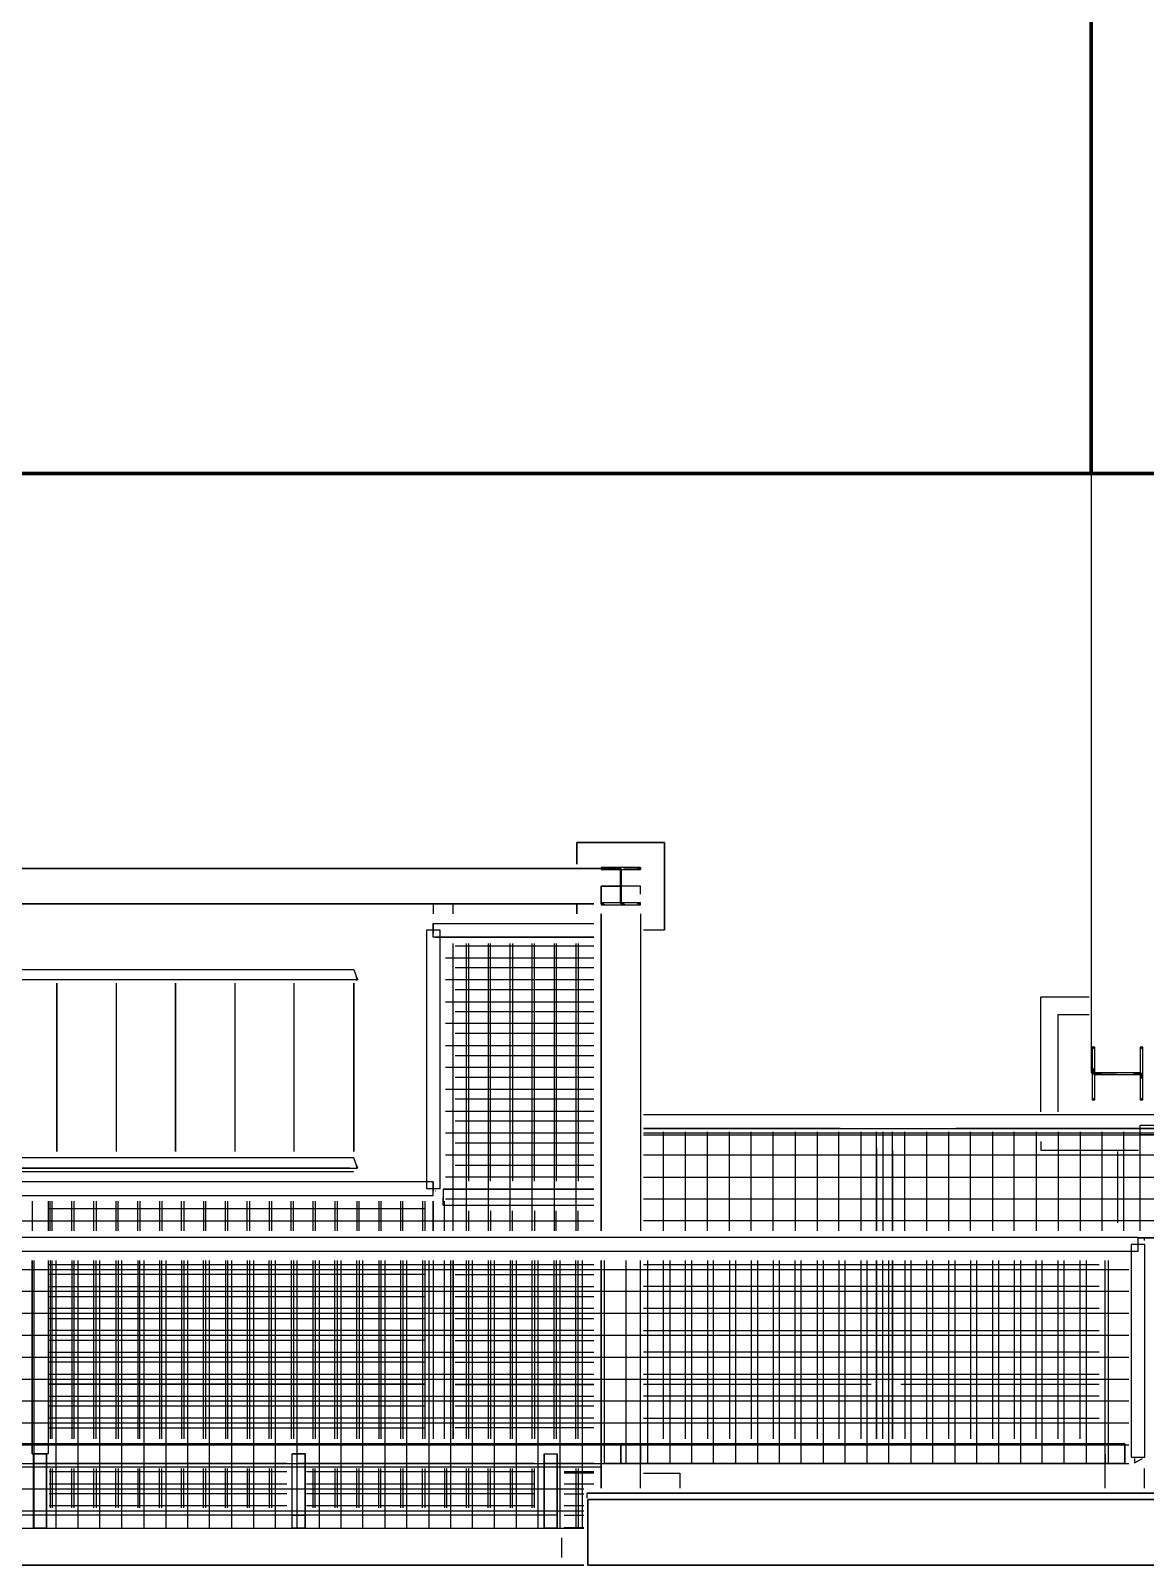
# Model space of a CAD drawing. Extents: x -57244 to 324435, y 15553 to 159369.
# Drawn here: x 72913 to 77999, y 48854 to 55857 of the extents above; entities that cross this region are included whole.
import ezdxf

# ---------------------------------------------------------------- set-up
doc = ezdxf.new("R2010")
doc.units = 0
doc.header["$LTSCALE"] = 2000
doc.header["$MEASUREMENT"] = 0
doc.linetypes.add('DASHDOT', pattern=[1, 0.5, -0.25, 0, -0.25])
doc.layers.add('AREE PDL', color=7, linetype='CONTINUOUS', lineweight=100)
doc.layers.add('BASE', color=253, linetype='CONTINUOUS')

msp = doc.modelspace()

# ---------------------------------------------------------------- linework, layer by layer
at = {"layer": 'AREE PDL'}
msp.add_line((83760.4, 53837.1), (53071.9, 53837.1), dxfattribs=at)
for points in [[(53071.9, 71948.9), (53071.9, 53837.1), (77752.4, 53837.1), (77752.4, 71948.9)], [(77752.4, 53837.1), (77752.4, 71948.9), (89322.9, 71948.9), (89322.9, 53837.1)]]:
    msp.add_lwpolyline(points, close=True, dxfattribs=at)
at = {"layer": 'BASE', "linetype": 'Continuous'}
for p, q in [((75606.1, 52033.2), (70306.1, 52033.2)), ((75516.1, 51953.2), (75516.1, 51872.2)), ((75603.1, 51953.2), (75606.1, 51953.2)), ((75606.1, 51953.2), (75606.1, 51917.4)), ((75606.1, 51917.4), (75606.1, 51950.2)), ((75696.1, 51953.2), (75609.1, 51953.2)), ((75696.1, 51917.4), (75696.1, 51953.2)), ((75483.3, 51873.2), (70421.4, 51873.2)), ((71325.3, 51873.2), (75483.3, 51873.2)), ((74750.6, 51872.2), (74750.6, 51827)), ((74750.6, 51872.2), (74750.6, 51827)), ((74750.6, 51872.2), (74750.6, 51827)), ((74841.6, 51827), (74841.6, 51872.2)), ((74841.6, 51827), (74841.6, 51872.2)), ((75406.1, 51872.2), (75406.1, 51827)), ((75406.1, 51827), (75406.1, 51872.2)), ((75516.1, 51873.2), (75528.5, 51873.2)), ((74750.6, 51783.2), (74750.6, 51736.6)), ((75516.1, 51827), (75516.1, 50380.7)), ((75516.1, 50380.7), (75516.1, 51827)), ((75516.1, 51827), (75516.1, 50380.7)), ((75696.1, 51827), (75696.1, 50380.7)), ((75696.1, 51827), (75696.1, 50380.7)), ((74760.2, 51720.7), (75483.3, 51720.7)), ((74841.6, 50380.7), (74841.6, 51691.4)), ((74841.6, 50561.5), (74841.6, 51691.4)), ((74901.5, 50380.7), (74901.5, 51691.4)), ((74911.8, 51691.4), (74911.8, 50606.7)), ((75001.5, 51691.4), (75001.5, 50380.7)), ((75011.8, 50606.7), (75011.8, 51691.4)), ((75101.5, 50380.7), (75101.5, 51691.4)), ((75111.8, 51691.4), (75111.8, 50606.7)), ((75201.5, 50380.7), (75201.5, 51691.4)), ((75211.8, 50606.7), (75211.8, 51691.4)), ((75301.5, 51691.4), (75301.5, 50380.7)), ((75311.8, 51691.4), (75311.8, 50606.7)), ((75401.5, 51691.4), (75401.5, 50380.7)), ((75411.8, 51691.4), (75411.8, 50606.7)), ((74805.4, 51625.8), (75483.3, 51625.8)), ((74850.6, 51680.4), (75483.3, 51680.4)), ((75483.3, 51580.4), (74850.6, 51580.4)), ((73032.5, 50742.3), (73032.5, 51510.6)), ((73032.5, 51510.6), (73032.5, 50742.3)), ((73303.4, 51510.6), (73303.4, 50742.3)), ((73303.4, 51510.6), (73303.4, 50742.3)), ((73574.3, 50742.3), (73574.3, 51510.6)), ((73574.3, 51510.6), (73574.3, 50742.3)), ((73845.2, 51510.6), (73845.2, 50742.3)), ((73845.2, 51510.6), (73845.2, 50742.3)), ((74116.1, 50742.3), (74116.1, 51510.6)), ((74116.1, 50742.3), (74116.1, 51510.6)), ((74387.1, 50742.3), (74387.1, 51510.6)), ((74387.1, 51510.6), (74387.1, 50742.3)), ((74404.4, 51527.4), (74398.6, 51527.4)), ((74404.4, 51527.4), (74398.6, 51527.4)), ((74404.4, 51526.1), (74398.6, 51526.1)), ((75483.3, 51525.8), (74805.4, 51525.8)), ((75483.3, 51480.4), (74850.6, 51480.4)), ((74805.4, 51425.8), (75483.3, 51425.8)), ((77522.4, 51447.9), (77743.1, 51447.9)), ((75483.3, 51380.4), (74850.6, 51380.4)), ((77602.4, 51367.9), (77743.1, 51367.9)), ((75483.3, 51325.8), (74805.4, 51325.8)), ((75483.3, 51280.4), (74850.6, 51280.4)), ((74805.4, 51225.8), (75483.3, 51225.8)), ((74850.6, 51180.4), (75483.3, 51180.4)), ((75483.3, 51125.8), (74805.4, 51125.8)), ((75483.3, 51080.4), (74850.6, 51080.4)), ((75483.3, 51025.8), (74805.4, 51025.8)), ((74805.4, 50925.8), (75483.3, 50925.8)), ((75483.3, 50980.4), (74850.6, 50980.4)), ((75483.3, 50880.4), (74850.6, 50880.4)), ((77191.1, 50910), (75709.3, 50910)), ((76606.9, 50847.5), (75709.3, 50847.5)), ((75709.3, 50847.5), (77135.3, 50847.5)), ((82850.2, 50847.5), (77135.3, 50847.5)), ((77976.2, 50863.2), (78049.2, 50863.2)), ((77976.2, 50380.7), (77976.2, 50863.2)), ((75483.3, 50825.8), (74805.4, 50825.8)), ((75483.3, 50780.4), (74850.6, 50780.4)), ((77108.6, 50825.8), (75709.3, 50825.8)), ((75709.3, 50817.7), (77101.5, 50817.7)), ((75801.5, 50380.7), (75801.5, 50832.7)), ((75901.5, 50380.7), (75901.5, 50832.7)), ((76001.5, 50380.7), (76001.5, 50832.7)), ((76101.5, 50380.7), (76101.5, 50832.7)), ((76201.5, 50380.7), (76201.5, 50832.7)), ((76301.5, 50380.7), (76301.5, 50832.7)), ((76401.5, 50832.7), (76401.5, 50380.7)), ((76501.5, 50832.7), (76501.5, 50380.7)), ((76601.5, 50380.7), (76601.5, 50832.7)), ((76701.5, 50832.7), (76701.5, 50380.7)), ((76772.9, 50380.7), (76772.9, 50832.7)), ((76801.5, 50832.7), (76801.5, 50380.7)), ((76845.9, 50380.7), (76845.9, 50832.7)), ((76901.5, 50380.7), (76901.5, 50832.7)), ((77001.5, 50832.7), (77001.5, 50380.7)), ((77097.6, 50817.7), (82714.6, 50817.7)), ((77101.5, 50832.7), (77101.5, 50380.7)), ((82714.6, 50825.8), (77108.6, 50825.8)), ((77201.5, 50380.7), (77201.5, 50832.7)), ((77301.5, 50832.7), (77301.5, 50380.7)), ((77401.5, 50380.7), (77401.5, 50832.7)), ((77501.5, 50832.7), (77501.5, 50380.7)), ((77601.5, 50832.7), (77601.5, 50380.7)), ((77701.5, 50832.7), (77701.5, 50380.7)), ((77801.5, 50832.7), (77801.5, 50380.7)), ((77901.5, 50380.7), (77901.5, 50832.7)), ((78049.2, 50817.7), (77976.2, 50817.7)), ((75483.3, 50725.8), (74805.4, 50725.8)), ((82714.6, 50725.8), (75709.3, 50725.8)), ((76772.9, 50758.8), (76772.9, 50380.7)), ((76772.9, 50380.7), (76772.9, 50758.8)), ((76845.9, 50747.2), (76845.9, 50380.7)), ((76845.9, 50380.7), (76845.9, 50747.2)), ((77522.4, 50747.9), (77969.1, 50747.9)), ((74369.7, 50666.1), (71389.7, 50666.1)), ((74398.6, 50667.4), (74404.4, 50667.4)), ((74398.6, 50667.4), (74404.4, 50667.4)), ((74398.6, 50667.4), (74404.4, 50667.4)), ((74850.6, 50680.4), (75483.3, 50680.4)), ((74750.6, 50604.2), (74750.6, 50561.5)), ((75483.3, 50569.7), (74796.1, 50569.7)), ((74796.1, 50569.7), (74796.1, 50535.6)), ((74796.1, 50569.7), (75483.3, 50569.7)), ((75483.3, 50625.8), (74805.4, 50625.8)), ((74841.6, 50496.7), (74841.6, 50569.7)), ((75709.3, 50625.8), (82714.6, 50625.8)), ((72919.6, 50516.3), (72919.6, 50380.7)), ((72919.6, 50516.3), (72919.6, 50380.7)), ((72992.6, 50516.3), (72992.6, 50380.7)), ((72992.6, 50516.3), (72992.6, 50380.7)), ((73001.5, 50380.7), (73001.5, 50516.3)), ((73011.8, 50380.7), (73011.8, 50516.3)), ((73101.5, 50380.7), (73101.5, 50516.3)), ((73111.8, 50380.7), (73111.8, 50516.3)), ((73201.5, 50380.7), (73201.5, 50516.3)), ((73211.8, 50516.3), (73211.8, 50380.7)), ((73301.5, 50516.3), (73301.5, 50380.7)), ((73311.8, 50380.7), (73311.8, 50516.3)), ((73401.5, 50380.7), (73401.5, 50516.3)), ((73411.8, 50516.3), (73411.8, 50380.7)), ((73501.5, 50516.3), (73501.5, 50380.7)), ((73511.8, 50516.3), (73511.8, 50380.7)), ((73601.5, 50380.7), (73601.5, 50516.3)), ((73611.8, 50516.3), (73611.8, 50380.7)), ((73701.5, 50516.3), (73701.5, 50380.7)), ((73711.8, 50380.7), (73711.8, 50516.3)), ((73801.5, 50380.7), (73801.5, 50516.3)), ((73811.8, 50516.3), (73811.8, 50380.7)), ((73901.5, 50380.7), (73901.5, 50516.3)), ((73911.8, 50516.3), (73911.8, 50380.7)), ((74001.5, 50516.3), (74001.5, 50380.7)), ((74011.8, 50516.3), (74011.8, 50380.7)), ((74101.5, 50380.7), (74101.5, 50516.3)), ((74111.8, 50380.7), (74111.8, 50516.3)), ((74201.5, 50516.3), (74201.5, 50380.7)), ((74211.8, 50516.3), (74211.8, 50380.7)), ((74301.5, 50516.3), (74301.5, 50380.7)), ((74311.8, 50516.3), (74311.8, 50380.7)), ((74401.5, 50516.3), (74401.5, 50380.7)), ((74411.8, 50380.7), (74411.8, 50516.3)), ((74501.5, 50516.3), (74501.5, 50380.7)), ((74511.8, 50516.3), (74511.8, 50380.7)), ((74601.5, 50516.3), (74601.5, 50380.7)), ((74611.8, 50380.7), (74611.8, 50516.3)), ((74701.5, 50516.3), (74701.5, 50380.7)), ((74711.8, 50516.3), (74711.8, 50380.7)), ((74750.6, 50516.3), (74750.6, 50380.7)), ((74750.6, 50380.7), (74750.6, 50516.3)), ((74750.6, 50516.3), (74750.6, 50380.7)), ((74762, 50561.5), (74760.2, 50560.5)), ((74796.1, 50496.7), (74796.1, 50530.9)), ((74796.1, 50496.7), (75483.3, 50496.7)), ((74801.5, 50380.7), (74801.5, 50516.3)), ((74805.4, 50525.8), (75483.3, 50525.8)), ((74841.6, 50380.7), (74841.6, 50516.3)), ((75709.3, 50525.8), (82714.6, 50525.8)), ((74715, 50480.4), (72997.5, 50480.4)), ((74911.8, 50471.1), (74911.8, 50380.7)), ((75011.8, 50471.1), (75011.8, 50380.7)), ((75111.8, 50380.7), (75111.8, 50471.1)), ((75211.8, 50471.1), (75211.8, 50380.7)), ((75311.8, 50380.7), (75311.8, 50471.1)), ((75411.8, 50380.7), (75411.8, 50471.1)), ((71370.5, 50425.8), (75483.3, 50425.8)), ((82714.6, 50425.8), (75709.3, 50425.8)), ((71326.6, 50287), (77923.9, 50287)), ((77997.3, 50318.2), (77934.8, 50318.2)), ((82714.6, 50348.2), (77969.1, 50348.2)), ((77969.1, 50348.2), (82714.6, 50348.2)), ((77969.1, 50348.2), (77996.1, 50348.2)), ((77996.1, 50335.5), (77996.1, 50348.2)), ((72919.6, 50245.2), (72919.6, 49363.2)), ((72919.6, 49363.2), (72919.6, 50245.2)), ((72929.5, 49023.2), (72929.5, 50245.2)), ((72992.6, 50245.2), (72992.6, 49363.2)), ((72997.5, 50225.8), (75483.3, 50225.8)), ((73001.5, 50245.2), (73001.5, 49431.6)), ((73011.8, 49431.6), (73011.8, 50245.2)), ((73029.5, 49023.2), (73029.5, 50245.2)), ((73101.5, 50245.2), (73101.5, 49431.6)), ((73111.8, 49431.6), (73111.8, 50245.2)), ((73129.5, 49023.2), (73129.5, 50245.2)), ((73201.5, 49431.6), (73201.5, 50245.2)), ((73211.8, 49431.6), (73211.8, 50245.2)), ((73229.5, 49023.2), (73229.5, 50245.2)), ((73301.5, 50245.2), (73301.5, 49431.6)), ((73311.8, 50245.2), (73311.8, 49431.6)), ((73329.5, 49023.2), (73329.5, 50245.2)), ((73401.5, 50245.2), (73401.5, 49431.6)), ((73411.8, 49431.6), (73411.8, 50245.2)), ((73429.5, 50245.2), (73429.5, 49023.2)), ((73501.5, 50245.2), (73501.5, 49431.6)), ((73511.8, 49431.6), (73511.8, 50245.2)), ((73529.5, 50245.2), (73529.5, 49023.2)), ((73601.5, 50245.2), (73601.5, 49431.6)), ((73611.8, 50245.2), (73611.8, 49431.6)), ((73629.5, 50245.2), (73629.5, 49023.2)), ((73701.5, 49431.6), (73701.5, 50245.2)), ((73711.8, 49431.6), (73711.8, 50245.2)), ((73729.5, 49023.2), (73729.5, 50245.2)), ((73801.5, 50245.2), (73801.5, 49431.6)), ((73811.8, 50245.2), (73811.8, 49431.6)), ((73829.5, 50245.2), (73829.5, 49023.2)), ((73901.5, 50245.2), (73901.5, 49431.6)), ((73911.8, 50245.2), (73911.8, 49431.6)), ((73929.5, 50245.2), (73929.5, 49023.2)), ((74001.5, 49431.6), (74001.5, 50245.2)), ((74011.8, 49431.6), (74011.8, 50245.2)), ((74029.5, 50245.2), (74029.5, 49023.2)), ((74101.5, 50245.2), (74101.5, 49431.6)), ((74111.8, 50245.2), (74111.8, 49431.6)), ((74129.5, 49023.2), (74129.5, 50245.2)), ((74201.5, 50245.2), (74201.5, 49431.6)), ((74211.8, 50245.2), (74211.8, 49431.6)), ((74229.5, 50245.2), (74229.5, 49023.2)), ((74301.5, 49431.6), (74301.5, 50245.2)), ((74311.8, 50245.2), (74311.8, 49431.6)), ((74329.5, 49023.2), (74329.5, 50245.2)), ((74401.5, 49431.6), (74401.5, 50245.2)), ((74411.8, 50245.2), (74411.8, 49431.6)), ((74429.5, 49023.2), (74429.5, 50245.2)), ((74501.5, 50245.2), (74501.5, 49431.6)), ((74511.8, 50245.2), (74511.8, 49431.6)), ((74529.5, 50245.2), (74529.5, 49023.2)), ((74601.5, 50245.2), (74601.5, 49431.6)), ((74611.8, 50245.2), (74611.8, 49431.6)), ((74629.5, 49023.2), (74629.5, 50245.2)), ((74701.5, 50245.2), (74701.5, 49431.6)), ((74711.8, 50245.2), (74711.8, 49431.6)), ((74729.5, 50245.2), (74729.5, 49023.2)), ((74750.6, 50245.2), (74750.6, 49431.6)), ((74750.6, 50245.2), (74750.6, 49431.6)), ((74750.6, 50245.2), (74750.6, 49431.6)), ((74801.5, 49431.6), (74801.5, 50245.2)), ((74829.5, 50245.2), (74829.5, 49023.2)), ((74841.6, 50245.2), (74841.6, 49431.6)), ((74841.6, 49431.6), (74841.6, 50245.2)), ((74901.5, 49431.6), (74901.5, 50245.2)), ((74911.8, 50245.2), (74911.8, 49431.6)), ((74929.5, 49023.2), (74929.5, 50245.2)), ((75001.5, 50245.2), (75001.5, 49431.6)), ((75011.8, 50245.2), (75011.8, 49431.6)), ((75029.5, 49023.2), (75029.5, 50245.2)), ((75101.5, 50245.2), (75101.5, 49431.6)), ((75111.8, 49431.6), (75111.8, 50245.2)), ((75129.5, 49023.2), (75129.5, 50245.2)), ((75201.5, 49431.6), (75201.5, 50245.2)), ((75211.8, 50245.2), (75211.8, 49431.6)), ((75229.5, 49023.2), (75229.5, 50245.2)), ((75301.5, 49431.6), (75301.5, 50245.2)), ((75311.8, 50245.2), (75311.8, 49431.6)), ((75329.5, 49023.2), (75329.5, 50245.2)), ((75401.5, 49431.6), (75401.5, 50245.2)), ((75411.8, 49431.6), (75411.8, 50245.2)), ((75429.5, 50245.2), (75429.5, 49023.2)), ((75516.1, 49386.4), (75516.1, 50245.2)), ((75516.1, 49205.6), (75516.1, 50245.2)), ((75516.1, 50245.2), (75516.1, 49386.4)), ((75529.5, 50245.2), (75529.5, 49317.7)), ((75629.5, 50245.2), (75629.5, 49317.7)), ((75696.1, 49205.6), (75696.1, 50245.2)), ((75696.1, 49386.4), (75696.1, 50245.2)), ((75709.3, 50225.8), (77788.3, 50225.8)), ((75729.5, 49317.7), (75729.5, 50245.2)), ((75801.5, 49431.6), (75801.5, 50245.2)), ((75829.5, 50245.2), (75829.5, 49317.7)), ((75901.5, 49431.6), (75901.5, 50245.2)), ((75929.5, 49317.7), (75929.5, 50245.2)), ((76001.5, 50245.2), (76001.5, 49431.6)), ((76029.5, 49317.7), (76029.5, 50245.2)), ((76101.5, 50245.2), (76101.5, 49431.6)), ((76129.5, 50245.2), (76129.5, 49317.7)), ((76201.5, 50245.2), (76201.5, 49431.6)), ((76229.5, 50245.2), (76229.5, 49317.7)), ((76301.5, 50245.2), (76301.5, 49431.6)), ((76329.5, 49317.7), (76329.5, 50245.2)), ((76401.5, 49431.6), (76401.5, 50245.2)), ((76429.5, 49317.7), (76429.5, 50245.2)), ((76501.5, 50245.2), (76501.5, 49431.6)), ((76529.5, 50245.2), (76529.5, 49317.7)), ((76601.5, 50245.2), (76601.5, 49431.6)), ((76629.5, 49317.7), (76629.5, 50245.2)), ((76701.5, 50245.2), (76701.5, 49431.6)), ((76729.5, 49317.7), (76729.5, 50245.2)), ((76772.9, 49431.6), (76772.9, 50245.2)), ((76772.9, 50245.2), (76772.9, 49431.6)), ((76772.9, 49431.6), (76772.9, 50245.2)), ((76801.5, 49431.6), (76801.5, 50245.2)), ((76829.5, 49317.7), (76829.5, 50245.2)), ((76845.9, 50245.2), (76845.9, 49431.6)), ((76845.9, 49431.6), (76845.9, 50245.2)), ((76845.9, 49431.6), (76845.9, 50245.2)), ((76901.5, 50245.2), (76901.5, 49431.6)), ((76929.5, 50245.2), (76929.5, 49317.7)), ((77001.5, 50245.2), (77001.5, 49431.6)), ((77029.5, 49317.7), (77029.5, 50245.2)), ((77101.5, 50245.2), (77101.5, 49431.6)), ((77129.5, 50245.2), (77129.5, 49317.7)), ((77201.5, 50245.2), (77201.5, 49431.6)), ((77229.5, 50245.2), (77229.5, 49317.7)), ((77301.5, 50245.2), (77301.5, 49431.6)), ((77329.5, 50245.2), (77329.5, 49317.7)), ((77401.5, 50245.2), (77401.5, 49431.6)), ((77429.5, 50245.2), (77429.5, 49317.7)), ((77501.5, 49431.6), (77501.5, 50245.2)), ((77529.5, 49317.7), (77529.5, 50245.2)), ((77601.5, 49431.6), (77601.5, 50245.2)), ((77629.5, 49317.7), (77629.5, 50245.2)), ((77701.5, 49431.6), (77701.5, 50245.2)), ((77729.5, 50245.2), (77729.5, 49317.7)), ((77816.1, 49205.6), (77816.1, 50245.2)), ((77829.5, 50245.2), (77829.5, 49317.7)), ((77923.9, 50202.9), (70331, 50202.9)), ((74715, 50180.4), (72997.5, 50180.4)), ((74850.6, 50180.4), (75483.3, 50180.4)), ((77923.9, 50102.9), (70511.8, 50102.9)), ((72997.5, 50125.8), (75483.3, 50125.8)), ((72997.5, 50080.4), (74715, 50080.4)), ((74850.6, 50080.4), (75483.3, 50080.4)), ((77788.3, 50125.8), (75709.3, 50125.8)), ((75483.3, 50025.8), (72997.5, 50025.8)), ((77788.3, 50025.8), (75709.3, 50025.8)), ((77923.9, 50002.9), (70602.1, 50002.9)), ((72997.5, 49980.4), (74715, 49980.4)), ((74850.6, 49980.4), (75483.3, 49980.4)), ((77923.9, 49902.9), (70692.5, 49902.9)), ((75483.3, 49925.8), (72997.5, 49925.8)), ((74715, 49880.4), (72997.5, 49880.4)), ((74850.6, 49880.4), (75483.3, 49880.4)), ((75709.3, 49925.8), (77788.3, 49925.8)), ((70782.9, 49802.9), (77923.9, 49802.9)), ((72997.5, 49825.8), (75483.3, 49825.8)), ((77788.3, 49825.8), (75709.3, 49825.8)), ((74715, 49780.4), (72997.5, 49780.4)), ((74850.6, 49780.4), (75483.3, 49780.4)), ((70873.3, 49702.9), (77923.9, 49702.9)), ((72997.5, 49725.8), (75483.3, 49725.8)), ((74715, 49680.4), (72997.5, 49680.4)), ((74715, 49678.7), (72997.5, 49678.7)), ((74715, 49678.7), (72997.5, 49678.7)), ((74850.6, 49680.4), (75483.3, 49680.4)), ((74850.6, 49678.7), (75483.3, 49678.7)), ((75483.3, 49678.7), (74850.6, 49678.7)), ((75709.3, 49725.8), (77788.3, 49725.8)), ((76748.8, 49678.7), (75709.3, 49678.7)), ((76748.8, 49678.7), (75709.3, 49678.7)), ((77788.3, 49678.7), (76884.4, 49678.7)), ((77788.3, 49678.7), (76884.4, 49678.7)), ((77923.9, 49602.9), (71008.9, 49602.9)), ((72997.5, 49625.8), (75483.3, 49625.8)), ((77788.3, 49625.8), (75709.3, 49625.8)), ((74715, 49580.4), (72997.5, 49580.4)), ((75483.3, 49525.8), (72997.5, 49525.8)), ((75483.3, 49580.4), (74850.6, 49580.4)), ((75709.3, 49525.8), (77788.3, 49525.8)), ((77923.9, 49502.9), (71099.3, 49502.9)), ((72997.5, 49480.4), (74715, 49480.4)), ((75483.3, 49480.4), (74850.6, 49480.4)), ((71189.7, 49402.9), (77923.9, 49402.9)), ((72992.6, 49408.7), (72919.6, 49408.7)), ((75516.1, 49408.7), (75516.1, 49317.7)), ((75606.1, 49408.7), (77833.5, 49408.7)), ((77833.5, 49408.7), (75606.1, 49408.7)), ((75606.1, 49365.9), (75606.1, 49408.7)), ((75606.1, 49317.7), (75606.1, 49408.7)), ((75606.1, 49365.9), (75606.1, 49408.7)), ((75696.1, 49408.7), (75696.1, 49317.7)), ((77816.1, 49365.9), (77816.1, 49408.7)), ((72919.6, 49363.2), (72953.7, 49363.2)), ((72986.1, 49363.2), (72926.1, 49363.2)), ((74082.2, 49317.7), (72952.3, 49317.7)), ((72952.3, 49317.7), (74082.2, 49317.7)), ((72986.1, 49024.9), (72986.1, 49363.2)), ((75212.1, 49317.7), (74127.4, 49317.7)), ((75212.1, 49317.7), (74127.4, 49317.7)), ((74166.1, 49363.2), (74166.1, 49024.9)), ((75256.1, 49363.2), (75309.1, 49363.2)), ((75256.1, 49317.7), (75256.1, 49360.6)), ((75483.3, 49317.7), (75302.5, 49317.7)), ((75483.3, 49317.7), (75302.5, 49317.7)), ((75516.1, 49341.2), (75516.1, 49205.6)), ((75516.1, 49341.2), (75516.1, 49205.6)), ((75516.1, 49317.7), (77923.9, 49317.7)), ((75516.1, 49317.7), (75516.1, 49205.6)), ((75606.1, 49360.6), (75606.1, 49365.9)), ((75606.1, 49360.6), (75606.1, 49317.7)), ((77788.3, 49317.7), (75606.1, 49317.7)), ((75606.1, 49317.7), (77788.3, 49317.7)), ((75696.1, 49205.6), (75696.1, 49341.2)), ((77816.1, 49360.6), (77816.1, 49317.7)), ((71280.1, 49302.9), (75516.1, 49302.9)), ((74082.2, 49280.4), (72997.5, 49280.4)), ((73001.5, 49296), (73001.5, 49115.3)), ((73011.8, 49296), (73011.8, 49115.3)), ((73101.5, 49115.3), (73101.5, 49296)), ((73111.8, 49115.3), (73111.8, 49296)), ((73201.5, 49115.3), (73201.5, 49296)), ((73211.8, 49296), (73211.8, 49115.3)), ((73301.5, 49115.3), (73301.5, 49296)), ((73311.8, 49296), (73311.8, 49115.3)), ((73401.5, 49296), (73401.5, 49115.3)), ((73411.8, 49115.3), (73411.8, 49296)), ((73501.5, 49115.3), (73501.5, 49296)), ((73511.8, 49115.3), (73511.8, 49296)), ((73601.5, 49115.3), (73601.5, 49296)), ((73611.8, 49115.3), (73611.8, 49296)), ((73701.5, 49115.3), (73701.5, 49296)), ((73711.8, 49115.3), (73711.8, 49296)), ((73801.5, 49115.3), (73801.5, 49296)), ((73811.8, 49115.3), (73811.8, 49296)), ((73901.5, 49296), (73901.5, 49115.3)), ((73911.8, 49115.3), (73911.8, 49296)), ((74001.5, 49296), (74001.5, 49115.3)), ((74011.8, 49296), (74011.8, 49115.3)), ((75212.1, 49280.4), (74172.6, 49280.4)), ((74201.5, 49296), (74201.5, 49115.3)), ((74211.8, 49115.3), (74211.8, 49296)), ((74301.5, 49296), (74301.5, 49115.3)), ((74311.8, 49296), (74311.8, 49115.3)), ((74401.5, 49115.3), (74401.5, 49296)), ((74411.8, 49115.3), (74411.8, 49296)), ((74501.5, 49115.3), (74501.5, 49296)), ((74511.8, 49115.3), (74511.8, 49296)), ((74601.5, 49296), (74601.5, 49115.3)), ((74611.8, 49296), (74611.8, 49115.3)), ((74701.5, 49115.3), (74701.5, 49296)), ((74711.8, 49296), (74711.8, 49115.3)), ((74801.5, 49296), (74801.5, 49115.3)), ((74811.8, 49115.3), (74811.8, 49296)), ((74901.5, 49115.3), (74901.5, 49296)), ((74911.8, 49296), (74911.8, 49115.3)), ((75001.5, 49115.3), (75001.5, 49296)), ((75011.8, 49115.3), (75011.8, 49296)), ((75101.5, 49296), (75101.5, 49115.3)), ((75111.8, 49115.3), (75111.8, 49296)), ((75201.5, 49115.3), (75201.5, 49296)), ((75211.8, 49115.3), (75211.8, 49296)), ((75483.3, 49280.4), (75347.7, 49280.4)), ((75483.3, 49273.7), (75347.7, 49273.7)), ((75401.5, 49296), (75401.5, 49023.2)), ((75411.8, 49296), (75411.8, 49023.2)), ((75876.1, 49273.7), (75876.1, 49205.6)), ((77996.1, 49205.6), (77996.1, 49296)), ((77996.1, 49205.6), (77996.1, 49296)), ((71370.5, 49202.9), (75438.1, 49202.9)), ((72997.5, 49225.8), (74082.2, 49225.8)), ((74082.2, 49180.4), (72997.5, 49180.4)), ((74172.6, 49225.8), (75212.1, 49225.8)), ((75212.1, 49180.4), (74172.6, 49180.4)), ((75347.7, 49225.8), (75483.3, 49225.8)), ((75347.7, 49180.4), (75438.1, 49180.4)), ((71460.9, 49102.9), (75438.1, 49102.9)), ((74082.2, 49125.8), (72997.5, 49125.8)), ((75212.1, 49125.8), (74172.6, 49125.8)), ((75438.1, 49125.8), (75347.7, 49125.8)), ((82976.1, 49153.7), (75456.1, 49153.7)), ((75456.1, 49008.5), (75456.1, 49153.7)), ((75257.3, 49083.2), (71460.9, 49083.2)), ((75257.3, 49083.2), (71460.9, 49083.2)), ((72926.1, 49083.2), (72926.1, 49030.2)), ((72986.1, 49030.2), (72986.1, 49083.2)), ((74106.1, 49030.2), (74106.1, 49083.2)), ((74166.1, 49083.2), (74166.1, 49024.9)), ((75316.1, 49030.2), (75316.1, 49083.2)), ((75316.1, 49083.2), (75316.1, 49023.2)), ((75438.1, 49080.4), (75347.7, 49080.4)), ((75347.7, 49025.8), (75438.1, 49025.8)), ((71506.1, 49023.2), (75438.1, 49023.2)), ((72926.1, 49023.2), (72952.3, 49023.2)), ((72952.3, 49023.2), (72933.1, 49023.2)), ((72952.3, 49023.2), (72933.1, 49023.2)), ((74106.1, 49023.2), (74127.4, 49023.2)), ((74106.1, 49023.2), (74127.4, 49023.2)), ((74127.4, 49023.2), (74113.1, 49023.2)), ((74113.1, 49023.2), (74127.4, 49023.2)), ((75309.1, 49023.2), (75256.1, 49023.2)), ((75336.1, 48979.7), (75336.1, 48889.3)), ((75336.1, 48979.7), (75336.1, 48889.3)), ((75438.1, 49023.2), (75347.7, 49023.2)), ((75438.1, 49023.2), (75347.7, 49023.2)), ((71641.7, 48853.7), (75438.1, 48853.7)), ((75438.1, 48853.7), (71641.7, 48853.7))]:
    msp.add_line(p, q, dxfattribs=at)
at = {"layer": 'BASE', "linetype": 'DASHDOT'}
msp.add_line((77872.4, 50742.3), (77872.4, 50416.2), dxfattribs=at)
at = {"layer": 'BASE', "linetype": 'Continuous'}
for points in [[(77752.4, 56572.6), (77752.4, 51101.7), (77868.6, 51101.7)], [(75709.3, 51753.2), (75806.1, 51753.2), (75806.1, 52153.2), (75406.1, 52153.2), (75406.1, 52053)], [(75406.1, 52053), (75406.1, 52153.2), (75806.1, 52153.2), (75806.1, 51753.2)], [(75618.9, 52038.7), (75696.1, 52038.7), (75696.1, 52029.2), (75618.9, 52029.2)], [(70306.1, 51956.2), (70306.1, 52033.2), (75606.1, 52033.2), (75606.1, 51956.2)], [(70331, 51873.2), (70306.1, 51873.2), (70306.1, 52033.2), (75606.1, 52033.2), (75606.1, 51917.4)], [(75516.1, 51872.2), (75516.1, 51953.2), (75603.1, 51953.2)], [(75696.1, 51917.4), (75696.1, 51953.2), (75516.1, 51953.2), (75516.1, 51872.2)], [(75516.1, 51950.2), (75516.1, 51950.2), (75516.1, 51873.2)], [(75483.3, 51720.7), (74750.6, 51720.7), (74750.6, 51783.2), (75483.3, 51783.2)], [(74781.8, 51720.7), (74781.8, 51720.7), (74750.6, 51720.7), (74750.6, 51752)], [(71415.7, 51573), (74387.1, 51573), (74404.4, 51526.1), (71424.4, 51526.1)], [(74398.6, 51527.4), (74404.4, 51527.4), (74398.6, 51543.1)], [(74398.6, 51543.1), (74404.4, 51527.4), (74398.6, 51527.4)], [(74398.6, 51543.1), (74404.4, 51527.4), (74398.6, 51527.4)], [(74398.6, 51527.4), (74404.4, 51527.4), (74398.6, 51543.1)], [(74398.6, 51526.1), (74404.4, 51526.1), (74398.6, 51541.9)], [(77522.4, 50923.1), (77522.4, 51447.9), (77743.1, 51447.9)], [(77602.4, 50923.1), (77602.4, 51367.9), (77743.1, 51367.9)], [(77135.3, 50847.5), (82886.1, 50847.5), (82886.1, 50910), (77191.1, 50910)], [(77976.2, 50380.7), (77976.2, 50863.2), (78049.2, 50863.2), (78049.2, 50380.7)], [(77522.4, 50787.5), (77522.4, 50747.9), (77969.1, 50747.9)], [(71424.4, 50666.1), (74404.4, 50666.1), (74387.1, 50713), (71407.1, 50713)], [(71407.1, 50651.9), (71407.1, 50651.7), (74386.1, 50651.7), (74386.1, 50651.9)], [(74398.6, 50683.1), (74404.4, 50667.4), (74398.6, 50667.4)], [(74398.6, 50683.1), (74404.4, 50667.4), (74398.6, 50667.4)], [(74398.6, 50683.1), (74404.4, 50667.4), (74398.6, 50667.4)], [(74398.6, 50667.4), (74404.4, 50667.4), (74398.6, 50683.1)], [(74398.6, 50666.1), (74404.4, 50666.1), (74398.6, 50681.9)], [(71370.5, 50541.7), (74750.6, 50541.7), (74750.6, 50604.2), (71370.5, 50604.2)], [(75483.3, 50569.7), (74796.1, 50569.7), (74796.1, 50496.7), (75483.3, 50496.7)], [(77966.1, 50290.3), (77966.1, 50349.5), (71326.6, 50349.5)], [(77966.1, 50318.2), (77934.8, 50318.2), (77934.8, 50287)], [(72992.6, 50245.2), (72992.6, 49363.2), (72919.6, 49363.2), (72919.6, 50245.2)], [(72992.6, 50245.2), (72992.6, 49363.2), (72958.4, 49363.2)], [(71280.1, 49317.7), (75606.1, 49317.7), (75606.1, 49408.7), (71189.7, 49408.7)], [(71325.3, 49408.7), (75606.1, 49408.7), (75606.1, 49317.7)], [(75606.1, 49365.9), (75606.1, 49408.7), (71325.3, 49408.7)], [(77816.1, 49317.7), (77906.1, 49317.7), (77906.1, 49408.7), (77816.1, 49408.7)], [(72986.1, 49317.7), (72986.1, 49317.7), (72926.1, 49317.7)], [(74166.1, 49024.9), (74166.1, 49363.2), (74106.1, 49363.2)], [(74106.1, 49317.7), (74166.1, 49317.7), (74166.1, 49317.7)], [(75256.1, 49363.2), (75256.1, 49023.2), (75316.1, 49023.2), (75316.1, 49363.2)], [(75316.1, 49360.6), (75316.1, 49360.6), (75316.1, 49317.7), (75316.1, 49317.7), (75256.1, 49317.7)], [(75528.5, 49317.7), (75606.1, 49317.7), (75606.1, 49360.6)], [(75606.1, 49360.6), (75606.1, 49317.7), (75528.5, 49317.7)], [(75606.1, 49360.6), (75606.1, 49317.7), (77788.3, 49317.7)], [(77950.4, 49341.2), (77950.4, 49320.7), (77986.1, 49341.2)], [(75709.3, 49273.7), (75876.1, 49273.7), (75876.1, 49205.6)], [(75452.1, 49160.4), (75452.1, 49182.7), (79216.1, 49182.7), (82980.1, 49182.7), (82980.1, 49160.4)], [(82980.1, 49182.7), (79216.1, 49182.7), (75452.1, 49182.7)], [(75456.1, 49153.7), (75456.1, 48853.7), (82976.1, 48853.7), (82976.1, 49153.7)], [(71506.1, 49023.2), (75316.1, 49023.2), (75316.1, 49083.2), (71460.9, 49083.2)], [(72926.1, 49083.2), (72926.1, 49023.2), (72952.3, 49023.2)], [(75316.1, 49083.2), (75316.1, 49023.2), (75316.1, 49083.2), (75256.1, 49083.2), (75256.1, 49023.2), (75316.1, 49023.2), (75256.1, 49023.2)], [(82976.1, 48999), (82976.1, 48853.7), (75456.1, 48853.7)], [(82976.1, 48999), (82976.1, 48853.7), (75456.1, 48853.7), (75456.1, 48999)]]:
    msp.add_lwpolyline(points, dxfattribs=at)
for points in [[(74719.3, 50573), (74781.8, 50573), (74781.8, 51752), (74719.3, 51752)], [(71326.6, 50287), (77966.1, 50287), (77966.1, 50349.5), (71326.6, 50349.5)], [(77934.8, 49347.7), (77997.3, 49347.7), (77997.3, 50318.2), (77934.8, 50318.2)], [(77906.1, 49408.7), (77906.1, 49317.7), (75606.1, 49317.7), (75606.1, 49408.7)], [(72926.1, 49023.2), (72926.1, 49363.2), (72986.1, 49363.2), (72986.1, 49023.2)], [(74106.1, 49363.2), (74166.1, 49363.2), (74166.1, 49023.2), (74106.1, 49023.2)], [(75316.1, 49363.2), (75316.1, 49023.2), (75256.1, 49023.2), (75256.1, 49363.2)], [(75456.1, 49153.7), (82976.1, 49153.7), (82976.1, 48853.7), (75456.1, 48853.7)], [(72926.1, 49023.2), (72986.1, 49023.2), (72986.1, 49083.2), (72926.1, 49083.2)], [(74166.1, 49023.2), (74106.1, 49023.2), (74106.1, 49083.2), (74166.1, 49083.2)]]:
    msp.add_lwpolyline(points, close=True, dxfattribs=at)
for p in [(72992.6, 49408.7), (75516.1, 49408.7), (72953.7, 49363.2)]:
    msp.add_point(p, dxfattribs=at)

# ---------------------------------------------------------------- meshes
mesh = msp.add_polyface(dxfattribs=at)
corners = [(75516.1, 51867.7), (75516.1, 51877.2), (75531.4, 51867.7), (75603.1, 51877.2), (75618.4, 51867.7), (75603.1, 51881), (75624.4, 51867.7), (75609.1, 51877.2), (75603.1, 51925.4), (75696.1, 51867.7), (75680.7, 51877.2), (75609.1, 51921.7), (75603.1, 51934.9), (75696.1, 51877.2), (75609.1, 51931.2), (75516.1, 52029.2), (75603.1, 51975.3), (75609.1, 51971.6), (75516.1, 52038.7), (75531.4, 52029.2), (75603.1, 51984.8), (75609.1, 51981.1), (75516.1, 52038.7), (75603.1, 52029.2), (75609.1, 52025.5), (75587.7, 52038.7), (75609.1, 52029.2), (75593.7, 52038.7), (75696.1, 52029.2), (75680.7, 52038.7), (75696.1, 52038.7)]
mesh.append_faces([[corners[k] for k in face] for face in [(0, 0, 2, 1), (1, 2, 4, 3), (3, 4, 6, 5), (5, 7, 11, 8), (7, 6, 9, 10), (8, 11, 14, 12), (10, 9, 13, 13), (12, 14, 17, 16), (15, 15, 19, 18), (16, 17, 21, 20), (22, 19, 23, 25), (20, 21, 24, 23), (25, 24, 26, 27), (27, 26, 28, 29), (29, 28, 30, 30)]], dxfattribs={"vtx0": -1, "vtx2": -1})
mesh = msp.add_polyface(dxfattribs=at)
corners = [(77757.4, 50977.9), (77769.4, 50977.9), (77757.4, 50985.4), (77769.4, 51094.2), (77757.4, 51101.6), (77781.5, 51094.2), (77757.4, 51109.1), (77769.4, 51101.7), (77975.4, 50977.9), (77787.9, 51094.2), (77757.4, 51113.1), (77769.4, 51105.7), (77775.8, 51101.7), (77987.4, 50977.9), (77975.4, 50985.4), (77799.9, 51094.2), (77757.4, 51120.5), (77769.4, 51113.1), (77787.8, 51101.7), (77987.4, 51075.3), (77975.4, 51082.8), (77957, 51094.2), (77757.4, 51217.9), (77769.4, 51210.5), (77944.9, 51101.7), (77987.4, 51082.8), (77975.4, 51090.2), (77969, 51094.2), (77769.4, 51217.9), (77956.9, 51101.7), (77987.4, 51086.7), (77975.4, 51094.2), (77963.3, 51101.7), (77987.4, 51094.2), (77975.4, 51101.7), (77975.4, 51217.9), (77987.4, 51210.5), (77975.4, 51217.9), (77987.4, 51217.9)]
mesh.append_faces([[corners[k] for k in face] for face in [(0, 0, 1, 2), (2, 1, 3, 4), (4, 3, 5, 6), (6, 7, 11, 10), (7, 5, 9, 12), (10, 11, 17, 16), (12, 9, 15, 18), (8, 8, 13, 14), (16, 17, 23, 22), (18, 15, 21, 24), (14, 13, 19, 20), (22, 23, 28, 28), (24, 21, 27, 29), (20, 19, 25, 26), (29, 27, 31, 32), (26, 25, 30, 31), (32, 30, 33, 34), (34, 33, 36, 37), (35, 36, 38, 38)]], dxfattribs={"vtx0": -1, "vtx2": -1})

doc.saveas('drawing.dxf')
